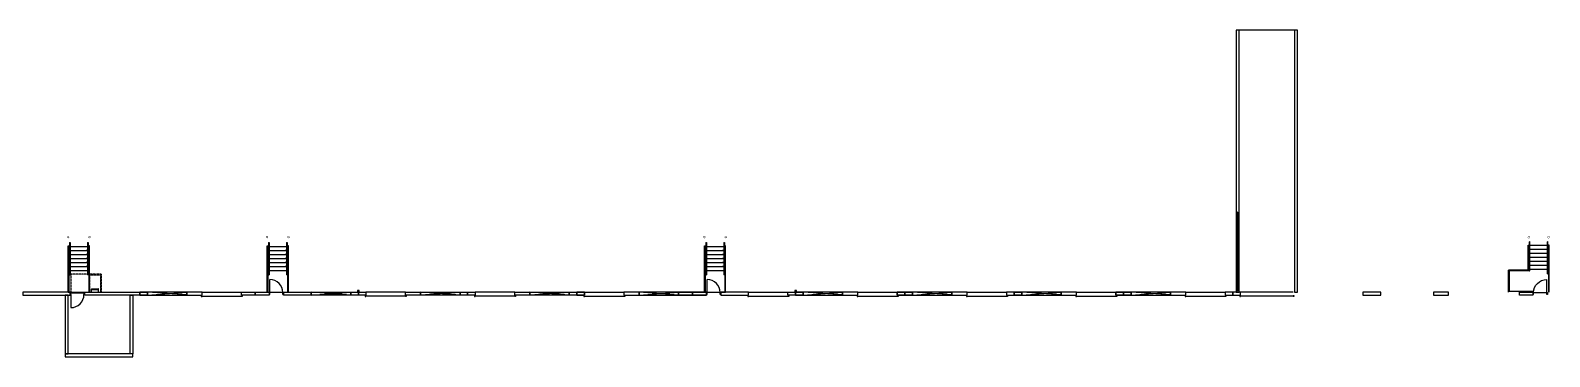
# Model space of a CAD drawing. Header units: inches. Extents: x 4796 to 12325, y 247 to 7018.
# Drawn here: x 8156 to 12325, y 6120 to 7018 of the extents above; entities that cross this region are included whole.
import ezdxf

# ---------------------------------------------------------------- set-up
doc = ezdxf.new("R2010")
doc.units = ezdxf.units.IN
doc.header["$MEASUREMENT"] = 0
doc.linetypes.add('CENTER', pattern=[2, 1.25, -0.25, 0.25, -0.25])
doc.linetypes.add('DASHED', pattern=[0.75, 0.5, -0.25])
for name, color, linetype in [('A-Anno-Col Line', 1, 'CENTER'), ('A-Door', 3, 'Continuous'), ('A-Eqpm', 3, 'Continuous'), ('A-ES01', 1, 'Continuous'), ('A-ES04', 4, 'Continuous'), ('A-ES06', 6, 'Continuous'), ('A-ES07', 7, 'Continuous'), ('A-Flor-Sog', 1, 'Continuous'), ('A-Flor-Strs', 2, 'Continuous'), ('A-Wall', 7, 'Continuous'), ('A-Xref', 7, 'Continuous')]:
    doc.layers.add(name, color=color, linetype=linetype)

# ---------------------------------------------------------------- blocks, each defined once
blk = doc.blocks.new('OH-910')
at = {"layer": 'A-Eqpm', "ltscale": 50}
for points, const_width in [([(0, 9), (-2, 9), (-2, 12), (0, 12)], 1), ([(109, 10.5), (-1, 10.5)], 0.5), ([(108, 9), (110, 9), (110, 12), (108, 12)], 1)]:
    blk.add_lwpolyline(points, dxfattribs=dict(at, const_width=const_width))
for points in [[(0, 9), (-2, 9), (-2, 12), (0, 12)], [(0, 9), (-2, 9), (-2, 12), (0, 12)], [(109, 10.5), (-1, 10.5)], [(108, 9), (110, 9), (110, 12), (108, 12)]]:
    blk.add_lwpolyline(points, dxfattribs=at)
at = {"layer": 'A-Flor-Sog', "color": 1}
blk.add_line((108, 0), (0, 0), dxfattribs=at)
blk = doc.blocks.new('door3672')
at = {"layer": 'A-Door', "color": 5}
blk.add_line((38152.8, -11028.7), (38152.8, -10992.7), dxfattribs=at)
at = {"layer": 'A-Door', "color": 1}
blk.add_line((38188.8, -11028.7), (38152.8, -11028.7), dxfattribs=at)
at = {"layer": 'A-Door', "color": 6}
for points in [[(38152.8, -11028.7), (38150.8, -11028.7), (38150.8, -11033.7), (38152.8, -11033.7)], [(38188.8, -11028.7), (38190.8, -11028.7), (38190.8, -11033.7), (38188.8, -11033.7)]]:
    blk.add_lwpolyline(points, close=True, dxfattribs=at)
at = {"layer": 'A-Door', "color": 1}
blk.add_arc((38152.8, -11028.7), 36, 0, 90, dxfattribs=at)
blk = doc.blocks.new('stair-Ext')
at = {"layer": 'A-Flor-Sog', "const_width": 1}
for points in [[(-32, 139.5, 1), (-27, 139.5, 1)], [(32, 139.5, -1), (27, 139.5, -1)]]:
    blk.add_lwpolyline(points, format="xyb", close=True, dxfattribs=at)
at = {"layer": 'A-Flor-Strs', "color": 6}
for p, q in [((-29, 115.5), (-27, 115.5)), ((-29, -12), (-29, 115.5)), ((-27, 114), (-27, 115.5)), ((-27, 114), (-25.5, 114)), ((-25.5, 124.25), (-25.5, 114)), ((-24, 124.25), (-24, 114)), ((24, 114), (-24, 114)), ((24, 124.25), (24, 114)), ((25.5, 124.25), (25.5, 114)), ((27, 114), (25.5, 114)), ((29, 115.5), (27, 115.5)), ((27, 114), (27, 115.5)), ((29, -12), (29, 115.5)), ((29, -12), (-29, -12))]:
    blk.add_line(p, q, dxfattribs=at)
at = {"layer": 'A-Flor-Strs', "color": 3}
for p, q in [((-27, 114), (-27, -12)), ((-25.5, 114), (-25.5, 37.5)), ((-24, 114), (-24, 36)), ((24, 114), (24, 36)), ((25.5, 114), (25.5, 37.5)), ((27, 114), (27, -12)), ((-27, 37.5), (-25.5, 37.5)), ((-27, 36), (-24, 36)), ((27, 36), (24, 36)), ((27, 37.5), (25.5, 37.5))]:
    blk.add_line(p, q, dxfattribs=at)
at = {"layer": 'A-Flor-Strs', "color": 1}
for p, q in [((-27, 103), (-25.5, 103)), ((-27, 92), (-25.5, 92)), ((24, 103), (-24, 103)), ((24, 92), (-24, 92)), ((-22, 103), (-20.5, 103)), ((-22, 103), (-20.5, 103)), ((-22, 92), (-20.5, 92)), ((-22, 92), (-20.5, 92)), ((22, 103), (20.5, 103)), ((22, 92), (20.5, 92)), ((27, 103), (25.5, 103)), ((27, 92), (25.5, 92)), ((-27, 81), (-25.5, 81)), ((-27, 70), (-25.5, 70)), ((-27, 59), (-25.5, 59)), ((-27, 48), (-25.5, 48)), ((24, 81), (-24, 81)), ((24, 70), (-24, 70)), ((24, 59), (-24, 59)), ((24, 48), (-24, 48)), ((-22, 81), (-20.5, 81)), ((-22, 81), (-20.5, 81)), ((-22, 70), (-20.5, 70)), ((-22, 70), (-20.5, 70)), ((-22, 59), (-20.5, 59)), ((-22, 59), (-20.5, 59)), ((22, 81), (20.5, 81)), ((22, 70), (20.5, 70)), ((22, 59), (20.5, 59)), ((27, 81), (25.5, 81)), ((27, 70), (25.5, 70)), ((27, 59), (25.5, 59)), ((27, 48), (25.5, 48))]:
    blk.add_line(p, q, dxfattribs=at)
at = {"layer": 'A-Flor-Strs', "color": 6}
for centre in [(-24.75, 124.25), (24.75, 124.25)]:
    blk.add_arc(centre, 0.75, 0, 180, dxfattribs=at)

msp = doc.modelspace()

# ---------------------------------------------------------------- linework, layer by layer
at = {"layer": 'A-Door'}
for points in [[(8266.6, 6296.2), (8264.6, 6296.2), (8264.6, 6291.2), (8266.6, 6291.2)], [(8304.6, 6296.2), (8302.6, 6296.2), (8302.6, 6291.2), (8304.6, 6291.2)]]:
    msp.add_lwpolyline(points, close=True, dxfattribs=at)
msp.add_lwpolyline([(8266.6, 6291.2), (8266.6, 6255.2)], dxfattribs=at)
msp.add_arc((8266.6, 6291.2), 36, 270, 0, dxfattribs=at)
at = {"layer": 'A-Eqpm', "color": 3}
for points in [[(11464.6, 6297.7), (11472.6, 6297.7), (11472.6, 7017.7), (11464.6, 7017.7)], [(11624.6, 6297.7), (11632.6, 6297.7), (11632.6, 7017.7), (11624.6, 7017.7)], [(11624.6, 6297.7), (11632.6, 6297.7), (11632.6, 7017.7), (11624.6, 7017.7)]]:
    msp.add_lwpolyline(points, close=True, dxfattribs=at)
at = {"layer": 'A-Eqpm', "ltscale": 50}
for points, const_width in [([(11476.6, 6288.7), (11474.6, 6288.7), (11474.6, 6285.7), (11476.6, 6285.7)], 1), ([(11476.6, 6288.7), (11474.6, 6288.7), (11474.6, 6285.7), (11476.6, 6285.7)], 1), ([(11621.6, 6287.2), (11475.6, 6287.2)], 0.5), ([(11620.6, 6288.7), (11622.6, 6288.7), (11622.6, 6285.7), (11620.6, 6285.7)], 1)]:
    msp.add_lwpolyline(points, dxfattribs=dict(at, const_width=const_width))
for points in [[(11476.6, 6288.7), (11474.6, 6288.7), (11474.6, 6285.7), (11476.6, 6285.7)], [(11476.6, 6288.7), (11474.6, 6288.7), (11474.6, 6285.7), (11476.6, 6285.7)], [(11621.6, 6287.2), (11475.6, 6287.2)], [(11620.6, 6288.7), (11622.6, 6288.7), (11622.6, 6285.7), (11620.6, 6285.7)]]:
    msp.add_lwpolyline(points, dxfattribs=at)
at = {"layer": 'A-ES01', "linetype": 'DASHED'}
for p, q in [((8350.2, 6347), (8266.2, 6347)), ((8266.2, 6347), (8266.2, 6297.7)), ((8348, 6344.7), (8317.6, 6344.7)), ((8317.6, 6344.7), (8317.6, 6297.7)), ((8348, 6344.7), (8348, 6297.7)), ((8350.2, 6347), (8350.2, 6297.7))]:
    msp.add_line(p, q, dxfattribs=at)
at = {"layer": 'A-ES04'}
msp.add_lwpolyline([(8323.8, 6305.3), (8341.8, 6305.3), (8341.8, 6306.1), (8323.8, 6306.1)], close=True, dxfattribs=at)
at = {"layer": 'A-ES06'}
for p, q in [((8323.2, 6297.7), (8323.2, 6306.8)), ((8323.2, 6306.8), (8323.4, 6306.8)), ((8323.2, 6297.7), (8326.2, 6297.7)), ((8323.4, 6297.9), (8323.4, 6306.8)), ((8323.4, 6297.9), (8326.2, 6297.9)), ((8326.2, 6297.7), (8326.2, 6297.9)), ((8339.4, 6297.7), (8339.4, 6297.9)), ((8339.4, 6297.9), (8342.2, 6297.9)), ((8339.4, 6297.7), (8342.4, 6297.7)), ((8342.2, 6297.9), (8342.2, 6306.8)), ((8342.4, 6306.8), (8342.2, 6306.8)), ((8342.4, 6297.7), (8342.4, 6306.8))]:
    msp.add_line(p, q, dxfattribs=at)
at = {"layer": 'A-ES07'}
for points in [[(8323.4, 6304.4), (8323.8, 6304.4), (8323.8, 6306.9), (8323.4, 6306.9)], [(8341.8, 6304.4), (8342.2, 6304.4), (8342.2, 6306.9), (8341.8, 6306.9)]]:
    msp.add_lwpolyline(points, close=True, dxfattribs=at)
at = {"layer": 'A-Flor-Sog', "color": 1}
for p, q in [((11628.6, 7017.7), (11472.6, 7017.7)), ((11620.6, 6297.7), (11476.6, 6297.7))]:
    msp.add_line(p, q, dxfattribs=at)
at = {"layer": 'A-Flor-Sog', "const_width": 1}
for points in [[(12265.2, 6448.7, 1), (12270.2, 6448.7, 1)], [(12324.2, 6448.7, -1), (12319.2, 6448.7, -1)]]:
    msp.add_lwpolyline(points, format="xyb", close=True, dxfattribs=at)
at = {"layer": 'A-Flor-Strs', "color": 4}
for p, q in [((11467.9, 6302.4), (11467.9, 6516.9)), ((11469.4, 6302.4), (11469.4, 6516.9))]:
    msp.add_line(p, q, dxfattribs=at)
at = {"layer": 'A-Flor-Strs', "color": 6}
for p, q in [((12265.7, 6427.2), (12267.7, 6427.2)), ((12265.7, 6358.7), (12265.7, 6427.2)), ((12267.7, 6425.7), (12267.7, 6427.2)), ((12267.7, 6425.7), (12269.2, 6425.7)), ((12269.2, 6425.7), (12269.2, 6435.9)), ((12270.7, 6425.7), (12270.7, 6435.9)), ((12318.7, 6425.7), (12270.7, 6425.7)), ((12318.7, 6425.7), (12318.7, 6435.9)), ((12320.2, 6425.7), (12320.2, 6435.9)), ((12321.7, 6425.7), (12320.2, 6425.7)), ((12323.7, 6427.2), (12321.7, 6427.2)), ((12321.7, 6425.7), (12321.7, 6427.2)), ((12323.7, 6297.7), (12323.7, 6427.2)), ((12211.7, 6297.7), (12211.7, 6358.7)), ((12265.7, 6358.7), (12211.7, 6358.7)), ((8266.6, 6296.2), (8302.6, 6296.2))]:
    msp.add_line(p, q, dxfattribs=at)
at = {"layer": 'A-Flor-Strs', "color": 1}
for p, q in [((12266.7, 6425.7), (12269.2, 6425.7)), ((12267.7, 6424.2), (12269.2, 6424.2)), ((12322.7, 6425.7), (12320.2, 6425.7)), ((12321.7, 6424.2), (12320.2, 6424.2)), ((12267.7, 6414.7), (12269.2, 6414.7)), ((12267.7, 6403.7), (12269.2, 6403.7)), ((12267.7, 6392.7), (12269.2, 6392.7)), ((12267.7, 6381.7), (12269.2, 6381.7)), ((12318.7, 6414.7), (12270.7, 6414.7)), ((12318.7, 6403.7), (12270.7, 6403.7)), ((12318.7, 6392.7), (12270.7, 6392.7)), ((12318.7, 6381.7), (12270.7, 6381.7)), ((12321.7, 6414.7), (12320.2, 6414.7)), ((12321.7, 6403.7), (12320.2, 6403.7)), ((12321.7, 6392.7), (12320.2, 6392.7)), ((12321.7, 6381.7), (12320.2, 6381.7)), ((12267.7, 6370.7), (12269.2, 6370.7)), ((12267.7, 6359.7), (12269.2, 6359.7)), ((12318.7, 6370.7), (12270.7, 6370.7)), ((12318.7, 6359.7), (12270.7, 6359.7)), ((12321.7, 6370.7), (12320.2, 6370.7)), ((12321.7, 6359.7), (12320.2, 6359.7)), ((12321.7, 6358.2), (12320.2, 6358.2)), ((12321.7, 6356.7), (12320.2, 6356.7))]:
    msp.add_line(p, q, dxfattribs=at)
at = {"layer": 'A-Flor-Strs', "color": 3}
for p, q in [((12267.7, 6424.7), (12267.7, 6356.7)), ((12269.2, 6358.2), (12269.2, 6425.7)), ((12270.7, 6357.4), (12270.7, 6425.7)), ((12318.7, 6348.4), (12318.7, 6425.7)), ((12320.2, 6348.4), (12320.2, 6425.7)), ((12321.7, 6424.7), (12321.7, 6297.7)), ((12213.7, 6356.7), (12213.7, 6299.7)), ((12267.7, 6356.7), (12213.7, 6356.7)), ((12269.2, 6358.2), (12267.7, 6358.2)), ((12269.9, 6356.7), (12267.7, 6356.7))]:
    msp.add_line(p, q, dxfattribs=at)
msp.add_lwpolyline([(12278.7, 6297.7), (12278.7, 6299.7), (12213.7, 6299.7)], dxfattribs=at)
at = {"layer": 'A-Flor-Strs', "color": 4}
for centre, start, end in [((11468.6, 6516.9), 0, 180), ((11468.6, 6302.4), 180, 0)]:
    msp.add_arc(centre, 0.75, start, end, dxfattribs=at)
at = {"layer": 'A-Flor-Strs', "color": 3}
for centre, radius, start, end in [((12266.7, 6424.7), 1, 0, 180), ((12322.7, 6424.7), 1, 0, 180), ((12269.9, 6357.4), 0.75, 270, 0), ((12319.4, 6348.4), 0.75, 180, 0)]:
    msp.add_arc(centre, radius, start, end, dxfattribs=at)
at = {"layer": 'A-Flor-Strs', "color": 6}
for centre in [(12269.9, 6435.9), (12319.4, 6435.9)]:
    msp.add_arc(centre, 0.75, 0, 180, dxfattribs=at)
at = {"layer": 'A-Wall', "color": 1}
for p, q in [((8476.6, 6289.7), (8584.6, 6297.7)), ((8584.6, 6290.4), (8476.6, 6297.7)), ((9034.6, 6289.7), (8926.6, 6297.7)), ((8926.6, 6289.7), (9034.6, 6297.7)), ((9334.6, 6289.7), (9226.6, 6297.7)), ((9226.6, 6290.4), (9334.6, 6297.7)), ((9634.6, 6289.7), (9526.6, 6297.7)), ((9526.6, 6290.4), (9634.6, 6297.7)), ((9826.6, 6289.7), (9934.6, 6297.7)), ((9934.6, 6289.7), (9826.6, 6297.7)), ((10276.6, 6289.7), (10384.6, 6297.7)), ((10384.6, 6290.4), (10276.6, 6297.7)), ((10576.6, 6289.7), (10684.6, 6297.7)), ((10684.6, 6290.4), (10576.6, 6297.7)), ((10876.6, 6289.7), (10984.6, 6297.7)), ((10984.6, 6290.4), (10876.6, 6297.7)), ((11176.6, 6289.7), (11284.6, 6297.7)), ((11284.6, 6290.4), (11176.6, 6297.7))]:
    msp.add_line(p, q, dxfattribs=at)
at = {"layer": 'A-Wall'}
for points in [[(8264.6, 6297.7), (8134.6, 6297.7), (8134.6, 6289.7), (8264.6, 6289.7)], [(8304.6, 6297.7), (8455.6, 6297.7), (8455.6, 6289.7), (8304.6, 6289.7)], [(8476.6, 6297.7), (8455.6, 6297.7), (8455.6, 6289.7), (8476.6, 6289.7)], [(8455.6, 6297.7), (8476.6, 6297.7), (8476.6, 6289.7), (8455.6, 6289.7)], [(8476.6, 6289.7), (8584.6, 6289.7), (8584.6, 6297.7), (8476.6, 6297.7)], [(8626.6, 6297.7), (8584.6, 6297.7), (8584.6, 6289.7), (8626.6, 6289.7)], [(8734.6, 6297.7), (8810.6, 6297.7), (8810.6, 6289.7), (8734.6, 6289.7)], [(8734.6, 6297.7), (8772.6, 6297.7), (8772.6, 6289.7), (8734.6, 6289.7)], [(8772.6, 6297.7), (8810.6, 6297.7), (8810.6, 6289.7), (8772.6, 6289.7)], [(8850.6, 6297.7), (8926.6, 6297.7), (8926.6, 6289.7), (8850.6, 6289.7)], [(8926.6, 6297.7), (9034.6, 6297.7), (9034.6, 6289.7), (8926.6, 6289.7)], [(9034.6, 6297.7), (9055.6, 6297.7), (9055.6, 6289.7), (9034.6, 6289.7)], [(9034.6, 6297.7), (9055.6, 6297.7), (9055.6, 6289.7), (9034.6, 6289.7)], [(9058.1, 6302.7), (9053.1, 6302.7), (9053.1, 6297.7), (9058.1, 6297.7)], [(9058.1, 6302.7), (9053.1, 6302.7), (9053.1, 6297.7), (9058.1, 6297.7)], [(9055.6, 6297.7), (9076.6, 6297.7), (9076.6, 6289.7), (9055.6, 6289.7)], [(9055.6, 6297.7), (9076.6, 6297.7), (9076.6, 6289.7), (9055.6, 6289.7)], [(9184.6, 6297.7), (9226.6, 6297.7), (9226.6, 6289.7), (9184.6, 6289.7)], [(9334.6, 6289.7), (9226.6, 6289.7), (9226.6, 6297.7), (9334.6, 6297.7)], [(9334.6, 6297.7), (9376.6, 6297.7), (9376.6, 6289.7), (9334.6, 6289.7)], [(9334.6, 6297.7), (9355.6, 6297.7), (9355.6, 6289.7), (9334.6, 6289.7)], [(9355.6, 6297.7), (9376.6, 6297.7), (9376.6, 6289.7), (9355.6, 6289.7)], [(9484.6, 6297.7), (9526.6, 6297.7), (9526.6, 6289.7), (9484.6, 6289.7)], [(9634.6, 6289.7), (9526.6, 6289.7), (9526.6, 6297.7), (9634.6, 6297.7)], [(9634.6, 6297.7), (9655.6, 6297.7), (9655.6, 6289.7), (9634.6, 6289.7)], [(9634.6, 6297.7), (9655.6, 6297.7), (9655.6, 6289.7), (9634.6, 6289.7)], [(9676.6, 6297.7), (9655.6, 6297.7), (9655.6, 6289.7), (9676.6, 6289.7)], [(9655.6, 6297.7), (9676.6, 6297.7), (9676.6, 6289.7), (9655.6, 6289.7)], [(9826.6, 6297.7), (9784.6, 6297.7), (9784.6, 6289.7), (9826.6, 6289.7)], [(9934.6, 6297.7), (9826.6, 6297.7), (9826.6, 6289.7), (9934.6, 6289.7)], [(10010.6, 6297.7), (9934.6, 6297.7), (9934.6, 6289.7), (10010.6, 6289.7)], [(9934.6, 6297.7), (9972.6, 6297.7), (9972.6, 6289.7), (9934.6, 6289.7)], [(9972.6, 6297.7), (10010.6, 6297.7), (10010.6, 6289.7), (9972.6, 6289.7)], [(10126.6, 6297.7), (10050.6, 6297.7), (10050.6, 6289.7), (10126.6, 6289.7)], [(10234.6, 6297.7), (10255.6, 6297.7), (10255.6, 6289.7), (10234.6, 6289.7)], [(10234.6, 6297.7), (10255.6, 6297.7), (10255.6, 6289.7), (10234.6, 6289.7)], [(10258.1, 6302.7), (10253.1, 6302.7), (10253.1, 6297.7), (10258.1, 6297.7)], [(10258.1, 6302.7), (10253.1, 6302.7), (10253.1, 6297.7), (10258.1, 6297.7)], [(10276.6, 6297.7), (10255.6, 6297.7), (10255.6, 6289.7), (10276.6, 6289.7)], [(10255.6, 6297.7), (10276.6, 6297.7), (10276.6, 6289.7), (10255.6, 6289.7)], [(10276.6, 6289.7), (10384.6, 6289.7), (10384.6, 6297.7), (10276.6, 6297.7)], [(10426.6, 6297.7), (10384.6, 6297.7), (10384.6, 6289.7), (10426.6, 6289.7)], [(10576.6, 6297.7), (10534.6, 6297.7), (10534.6, 6289.7), (10576.6, 6289.7)], [(10534.6, 6297.7), (10555.6, 6297.7), (10555.6, 6289.7), (10534.6, 6289.7)], [(10555.6, 6297.7), (10576.6, 6297.7), (10576.6, 6289.7), (10555.6, 6289.7)], [(10576.6, 6289.7), (10684.6, 6289.7), (10684.6, 6297.7), (10576.6, 6297.7)], [(10726.6, 6297.7), (10684.6, 6297.7), (10684.6, 6289.7), (10726.6, 6289.7)], [(10855.6, 6297.7), (10834.6, 6297.7), (10834.6, 6289.7), (10855.6, 6289.7)], [(10876.6, 6297.7), (10855.6, 6297.7), (10855.6, 6289.7), (10876.6, 6289.7)], [(10855.6, 6297.7), (10876.6, 6297.7), (10876.6, 6289.7), (10855.6, 6289.7)], [(10876.6, 6289.7), (10984.6, 6289.7), (10984.6, 6297.7), (10876.6, 6297.7)], [(11026.6, 6297.7), (10984.6, 6297.7), (10984.6, 6289.7), (11026.6, 6289.7)], [(11176.6, 6297.7), (11134.6, 6297.7), (11134.6, 6289.7), (11176.6, 6289.7)], [(11134.6, 6297.7), (11155.6, 6297.7), (11155.6, 6289.7), (11134.6, 6289.7)], [(11155.6, 6297.7), (11176.6, 6297.7), (11176.6, 6289.7), (11155.6, 6289.7)], [(11176.6, 6289.7), (11284.6, 6289.7), (11284.6, 6297.7), (11176.6, 6297.7)], [(11326.6, 6297.7), (11284.6, 6297.7), (11284.6, 6289.7), (11326.6, 6289.7)], [(11455.6, 6297.7), (11434.6, 6297.7), (11434.6, 6289.7), (11455.6, 6289.7)], [(11476.6, 6297.7), (11455.6, 6297.7), (11455.6, 6289.7), (11476.6, 6289.7)], [(11861.6, 6297.7), (11811.7, 6297.7), (11811.7, 6289.7), (11861.6, 6289.7)], [(12047.6, 6297.7), (12005.6, 6297.7), (12005.6, 6289.7), (12047.6, 6289.7)], [(12241.7, 6297.7), (12278.7, 6297.7), (12278.7, 6289.7), (12241.7, 6289.7)], [(8251.1, 6128.4), (8259.1, 6128.4), (8259.1, 6289.7), (8251.1, 6289.7)], [(8437.1, 6128.4), (8429.1, 6128.4), (8429.1, 6289.7), (8437.1, 6289.7)], [(8437.1, 6128.4), (8251.1, 6128.4), (8251.1, 6120.4), (8437.1, 6120.4)]]:
    msp.add_lwpolyline(points, close=True, dxfattribs=at)
at = {"layer": 'A-Xref'}
msp.add_line((8266.2, 6297.7), (8317.6, 6297.7), dxfattribs=at)

# ---------------------------------------------------------------- block references
at = {"layer": 'A-Anno-Col Line', "xscale": -1}
for p in [(8288.6, 6309.7), (8834.6, 6309.7), (10034.6, 6309.7)]:
    msp.add_blockref('stair-Ext', p, dxfattribs=at)
at = {"layer": 'A-Wall', "rotation": 180}
for p in [(8734.6, 6297.7), (9784.6, 6297.7), (10234.6, 6297.7), (10534.6, 6297.7), (10834.6, 6297.7), (11134.6, 6297.7), (11434.6, 6297.7)]:
    msp.add_blockref('OH-910', p, dxfattribs=at)
at = {"layer": 'A-Wall'}
for p in [(-29340.2, 17325.3), (-28140.2, 17325.3)]:
    msp.add_blockref('door3672', p, dxfattribs=at)
at = {"layer": 'A-Wall', "xscale": -1, "rotation": 180}
for p in [(9076.6, 6297.7), (9376.6, 6297.7)]:
    msp.add_blockref('OH-910', p, dxfattribs=at)
at = {"layer": 'A-Wall', "xscale": -1}
msp.add_blockref('door3672', (50469.5, 17325.3), dxfattribs=at)

doc.saveas('drawing.dxf')
